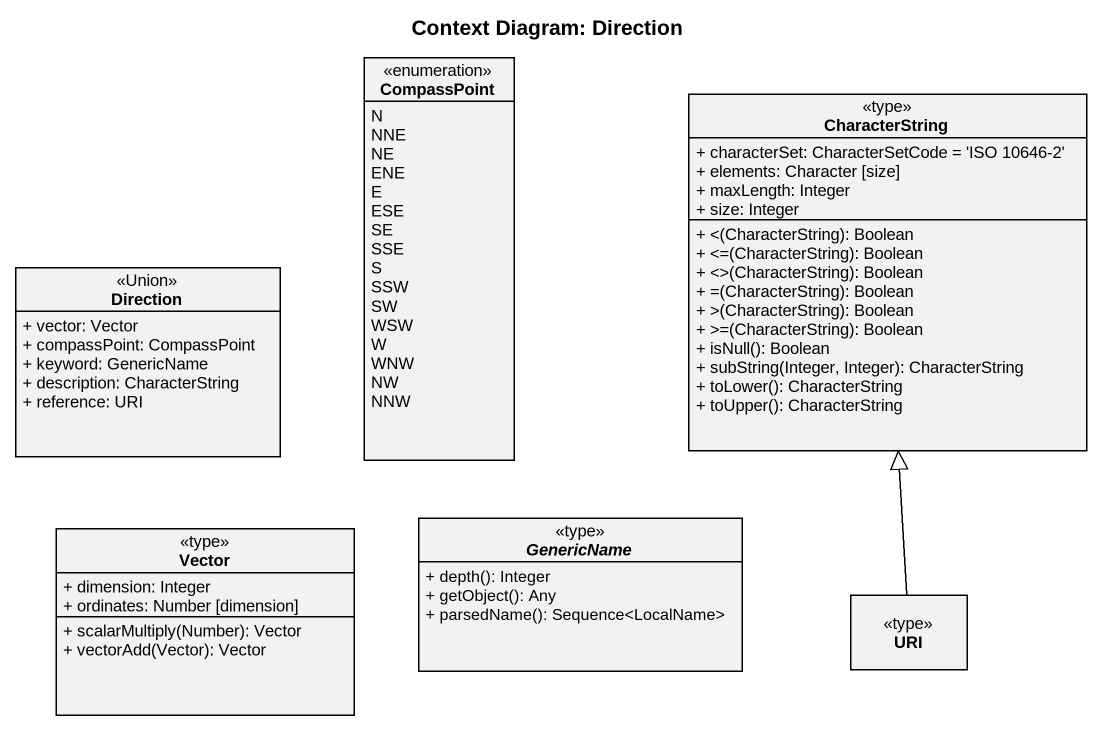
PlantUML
@startuml
title Context Diagram: Direction
hide circle
hide empty members
skinparam classAttributeIconSize 0
enum CompassPoint {
  N
  NNE
  NE
  ENE
  E
  ESE
  SE
  SSE
  S
  SSW
  SW
  WSW
  W
  WNW
  NW
  NNW
}
class CharacterString <<type>> {
  + characterSet: CharacterSetCode = 'ISO 10646-2'
  + elements: Character [size]
  + maxLength: Integer
  + size: Integer
  + <(CharacterString): Boolean
  + <=(CharacterString): Boolean
  + <>(CharacterString): Boolean
  + =(CharacterString): Boolean
  + >(CharacterString): Boolean
  + >=(CharacterString): Boolean
  + isNull(): Boolean
  + subString(Integer, Integer): CharacterString
  + toLower(): CharacterString
  + toUpper(): CharacterString
}
class Direction <<Union>> {
  + vector: Vector
  + compassPoint: CompassPoint
  + keyword: GenericName
  + description: CharacterString
  + reference: URI
}
class Vector <<type>> {
  + dimension: Integer
  + ordinates: Number [dimension]
  + scalarMultiply(Number): Vector
  + vectorAdd(Vector): Vector
}
abstract class GenericName <<type>> {
  + depth(): Integer
  + getObject(): Any
  + parsedName(): Sequence<LocalName>
}
class URI <<type>>
URI -up-|> CharacterString
@enduml
